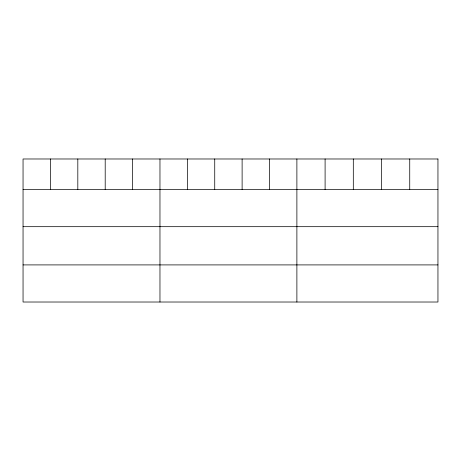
<?xml version="1.0" encoding="UTF-8"?>
<svg xmlns="http://www.w3.org/2000/svg" width="461" height="461" viewBox="0 0 461 461"><rect width="100%" height="100%" fill="white"/><g stroke="black" fill="none" stroke-linecap="round" stroke-linejoin="round"><path stroke-width="0.69" d="M23.05 189.569L437.95 189.569M23.05 226.679L437.95 226.679M23.05 264.908L437.95 264.908M409.737 158.982L409.737 189.569M381.524 158.982L381.524 189.569M353.31 158.982L353.31 189.569M325.097 158.982L325.097 189.569M296.884 158.982L296.884 302.018M269.501 158.982L269.501 189.569M242.117 158.982L242.117 189.569M214.734 158.982L214.734 189.569M187.35 158.982L187.35 189.569M159.967 158.982L159.967 302.018M132.584 158.982L132.584 189.569M105.2 158.982L105.2 189.569M77.817 158.982L77.817 189.569M50.433 158.982L50.433 189.569M437.95 158.982L23.05 158.982L23.05 302.018L437.95 302.018L437.95 158.982"/></g></svg>
